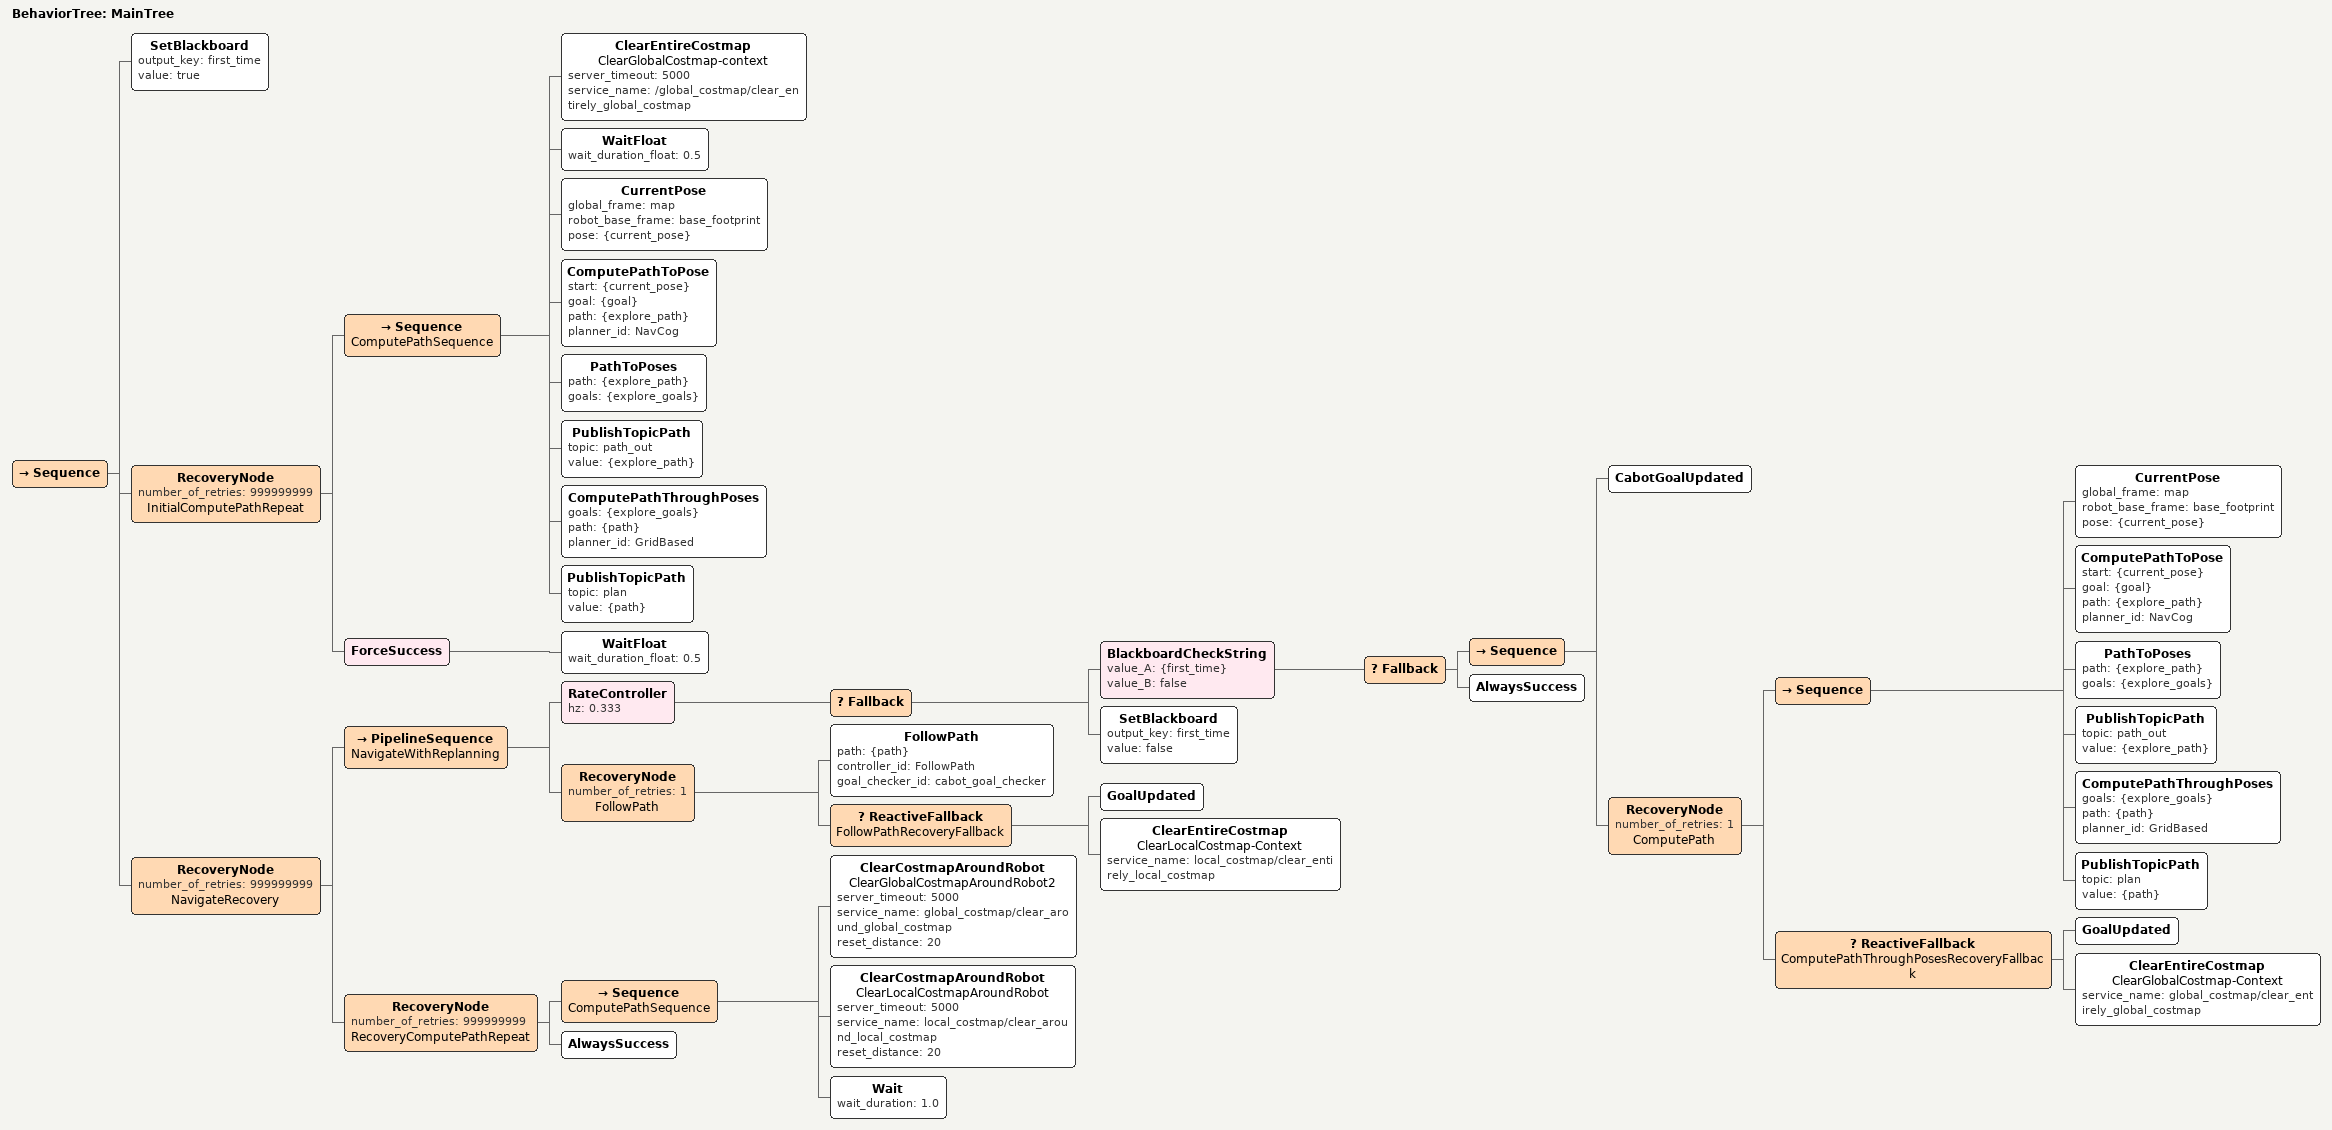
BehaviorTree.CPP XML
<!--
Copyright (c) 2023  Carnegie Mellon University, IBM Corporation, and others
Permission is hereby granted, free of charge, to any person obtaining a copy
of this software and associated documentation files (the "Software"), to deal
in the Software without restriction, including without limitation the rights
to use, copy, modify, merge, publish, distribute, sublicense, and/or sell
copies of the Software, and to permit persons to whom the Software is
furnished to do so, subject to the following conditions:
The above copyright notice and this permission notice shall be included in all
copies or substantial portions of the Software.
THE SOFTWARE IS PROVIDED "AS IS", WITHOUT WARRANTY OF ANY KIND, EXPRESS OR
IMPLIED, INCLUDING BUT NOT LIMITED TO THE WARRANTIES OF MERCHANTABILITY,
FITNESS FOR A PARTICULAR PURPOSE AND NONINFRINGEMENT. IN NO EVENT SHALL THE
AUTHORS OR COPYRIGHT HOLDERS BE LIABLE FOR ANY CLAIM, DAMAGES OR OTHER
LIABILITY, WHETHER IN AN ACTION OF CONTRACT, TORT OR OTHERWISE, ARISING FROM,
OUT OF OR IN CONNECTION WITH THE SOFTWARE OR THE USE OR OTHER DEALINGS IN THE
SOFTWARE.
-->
<root main_tree_to_execute="MainTree">
  <BehaviorTree ID="MainTree">
    <Sequence>
      <SetBlackboard output_key="first_time" value="true"/>

      <!-- compute a path -->
      <RecoveryNode number_of_retries="999999999" name="InitialComputePathRepeat">
        <Sequence name="ComputePathSequence">
          <!-- clear costmap -->
          <ClearEntireCostmap name="ClearGlobalCostmap-context" server_timeout="5000"
            service_name="/global_costmap/clear_entirely_global_costmap"/>

          <WaitFloat wait_duration_float="0.5"/>
          <CurrentPose global_frame="map" robot_base_frame="base_footprint" pose="{current_pose}" />
          <ComputePathToPose start="{current_pose}" goal="{goal}" path="{explore_path}" planner_id="NavCog"/>
          <PathToPoses path="{explore_path}" goals="{explore_goals}" />
          <PublishTopicPath topic="path_out" value="{explore_path}"/> <!-- debug -->
          <ComputePathThroughPoses goals="{explore_goals}" path="{path}" planner_id="GridBased"/>
          <!-- do not remove this plan topic, this is used by ROS1 node -->
          <PublishTopicPath topic="plan" value="{path}"/>
        </Sequence>
        <ForceSuccess>
          <WaitFloat wait_duration_float="0.5"/>
        </ForceSuccess>
      </RecoveryNode>

      <!-- main loop -->
      <RecoveryNode number_of_retries="999999999" name="NavigateRecovery">
        <PipelineSequence name="NavigateWithReplanning">
          <RateController hz="0.333">
            <Fallback>
              <BlackboardCheckString value_A="{first_time}" value_B="false">
                <Fallback>
                  <Sequence>
                    <!-- replan path only when goal is updated -->
                    <CabotGoalUpdated/>
                    <RecoveryNode number_of_retries="1" name="ComputePath">
                      <Sequence>
                        <CurrentPose global_frame="map" robot_base_frame="base_footprint" pose="{current_pose}" />
                        <ComputePathToPose start="{current_pose}" goal="{goal}" path="{explore_path}" planner_id="NavCog"/>
                        <PathToPoses path="{explore_path}" goals="{explore_goals}" />
                        <PublishTopicPath topic="path_out" value="{explore_path}"/> <!-- debug -->
                        <ComputePathThroughPoses goals="{explore_goals}" path="{path}" planner_id="GridBased"/>
                        <!-- do not remove this plan topic, this is used by ROS1 node -->
                        <PublishTopicPath topic="plan" value="{path}"/>
                      </Sequence>
                      <ReactiveFallback name="ComputePathThroughPosesRecoveryFallback">
                        <GoalUpdated/>
                        <ClearEntireCostmap name="ClearGlobalCostmap-Context" service_name="global_costmap/clear_entirely_global_costmap"/>
                      </ReactiveFallback>
                    </RecoveryNode>
                  </Sequence>
                  <AlwaysSuccess/>
                </Fallback>
              </BlackboardCheckString>
              <SetBlackboard output_key="first_time" value="false"/>
            </Fallback>
          </RateController>
          <RecoveryNode number_of_retries="1" name="FollowPath">
            <FollowPath path="{path}" controller_id="FollowPath" goal_checker_id="cabot_goal_checker"/>
            <ReactiveFallback name="FollowPathRecoveryFallback">
              <GoalUpdated/>
              <ClearEntireCostmap name="ClearLocalCostmap-Context" service_name="local_costmap/clear_entirely_local_costmap"/>
            </ReactiveFallback>
          </RecoveryNode>
        </PipelineSequence>
        <!-- if follow path is aborted, compute path and try again -->
        <RecoveryNode number_of_retries="999999999" name="RecoveryComputePathRepeat">
          <Sequence name="ComputePathSequence">
            <!-- clear costmap -->
            <ClearCostmapAroundRobot name="ClearGlobalCostmapAroundRobot2" server_timeout="5000"
              service_name="global_costmap/clear_around_global_costmap"
              reset_distance="20" />
            <ClearCostmapAroundRobot name="ClearLocalCostmapAroundRobot" server_timeout="5000"
              service_name="local_costmap/clear_around_local_costmap"
              reset_distance="20" />
            <!-- wait long enough to include neighbor obstacles -->
            <Wait wait_duration="1.0"/>
          </Sequence>
          <AlwaysSuccess/>
        </RecoveryNode>
      </RecoveryNode>
    </Sequence>
  </BehaviorTree>
</root>
